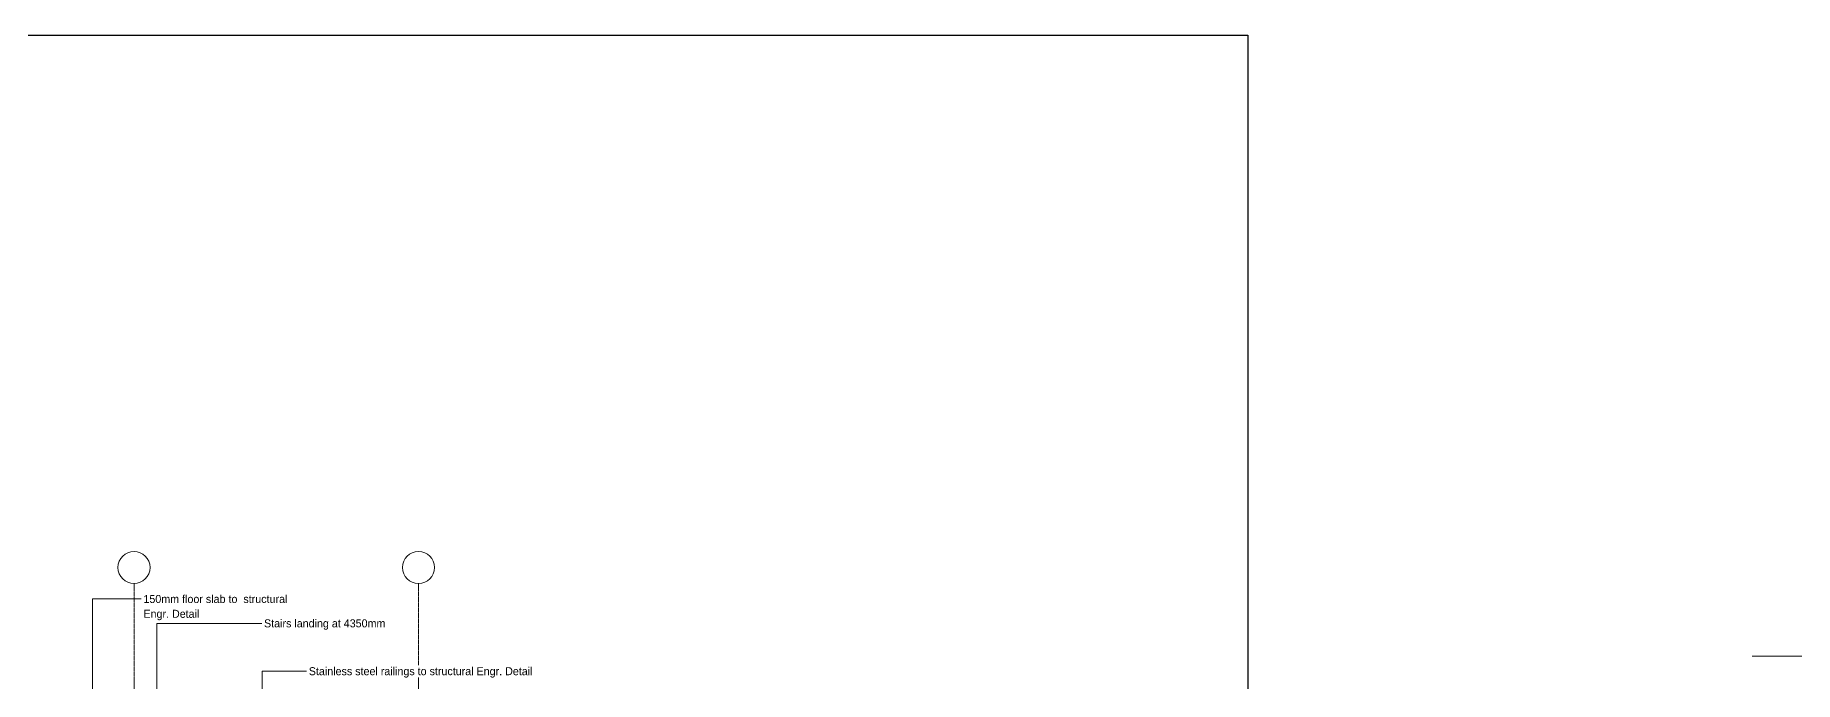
# Model space of a CAD drawing. Header units: inches. Extents: x 22 to 382261, y 22 to 371281.
# Drawn here: x 42038 to 64022, y 58822 to 66898 of the extents above; entities that cross this region are included whole.
import ezdxf

# ---------------------------------------------------------------- set-up
doc = ezdxf.new("R2010")
doc.units = ezdxf.units.IN
doc.header["$MEASUREMENT"] = 0
doc.linetypes.add('Grid Line 1_2_', pattern=[22.225, 12.7, -3.175, 3.175, -3.175])
for name, color, linetype, lineweight in [('A-FLOR', 192, 'Continuous', 9), ('G-ANNO-TEXT', 231, 'Continuous', 9), ('S-GRID', 1, 'Continuous', 9), ('S-GRID-IDEN', 1, 'Continuous', 9)]:
    doc.layers.add(name, color=color, linetype=linetype, lineweight=lineweight)
doc.styles.add('Tw Cen MT Condensed', font='TCCM____.TTF', dxfattribs={"height": 1.35})

# ---------------------------------------------------------------- blocks, each defined once
blk = doc.blocks.new('Grid - Grid Head - Circle-749417-Section C-C - STAIRS')
at = {"layer": 'S-GRID-IDEN'}
blk.add_circle((12123, 8979), 200, dxfattribs=at)

msp = doc.modelspace()

# ---------------------------------------------------------------- linework, layer by layer
at = {"layer": 'A-FLOR'}
msp.add_line((74674.9, 59140.5), (63488.2, 59140.5), dxfattribs=at)
at = {"layer": 'G-ANNO-TEXT', "color": 250}
for p, q in [((42752.7, 59855.9), (43365.5, 59855.9)), ((42752.7, 55574.7), (42752.7, 59855.9)), ((44873, 58953.9), (45431.6, 58953.9)), ((44873, 55955.6), (44873, 58953.9))]:
    msp.add_line(p, q, dxfattribs=at)
at = {"layer": 'S-GRID', "linetype": 'Grid Line 1_2_'}
for p, q in [((43272.9, 50820.2), (43272.9, 60048.9)), ((46827.9, 50820.2), (46827.9, 60048.9))]:
    msp.add_line(p, q, dxfattribs=at)

# ---------------------------------------------------------------- block references
at = {"layer": 'S-GRID-IDEN'}
for p in [(31149.7, 51270.2), (34704.7, 51270.2)]:
    msp.add_blockref('Grid - Grid Head - Circle-749417-Section C-C - STAIRS', p, dxfattribs=at)

# ---------------------------------------------------------------- next in the draw order: texts
at = {"layer": 'G-ANNO-TEXT', "color": 7, "char_height": 100, "attachment_point": 1, "style": 'Tw Cen MT Condensed', "bg_fill": 3, "box_fill_scale": 1.25, "bg_fill_color": 256, "bg_fill_true_color": 13158600, "bg_fill_transparency": 0}
for s, insert, width in [('150mm floor slab to  structural ', (43390.5, 59905.9), 1831.856), ('Stainless steel railings to structural Engr. Detail', (45456.6, 59003.9), 2765.822)]:
    msp.add_mtext(s, dxfattribs=dict(at, insert=insert, width=width))

# ---------------------------------------------------------------- next in the draw order: texts
at = {"layer": 'G-ANNO-TEXT', "color": 7, "insert": (43390.5, 59720.7), "char_height": 100, "width": 673.417, "attachment_point": 1, "style": 'Tw Cen MT Condensed', "bg_fill": 3, "box_fill_scale": 1.25, "bg_fill_color": 256, "bg_fill_true_color": 13158600, "bg_fill_transparency": 0}
msp.add_mtext('Engr. Detail', dxfattribs=at)

# ---------------------------------------------------------------- next in the draw order: linework, layer by layer
at = {"layer": 'G-ANNO-TEXT', "color": 250}
for p, q in [((43556.6, 59551.8), (44872.2, 59551.8)), ((43556.6, 55555.6), (43556.6, 59551.8))]:
    msp.add_line(p, q, dxfattribs=at)

# ---------------------------------------------------------------- next in the draw order: texts
at = {"layer": 'G-ANNO-TEXT', "color": 7, "insert": (44897.2, 59601.8), "char_height": 100, "width": 1483.122, "attachment_point": 1, "style": 'Tw Cen MT Condensed', "bg_fill": 3, "box_fill_scale": 1.25, "bg_fill_color": 256, "bg_fill_true_color": 13158600, "bg_fill_transparency": 0}
msp.add_mtext('Stairs landing at 4350mm', dxfattribs=at)

# ---------------------------------------------------------------- next in the draw order: linework, layer by layer
msp.add_lwpolyline([(22242.3, 66898.2), (57189.6, 66898.2), (57189.6, 42863.2), (22242.3, 42863.2)], close=True)

doc.saveas('drawing.dxf')
